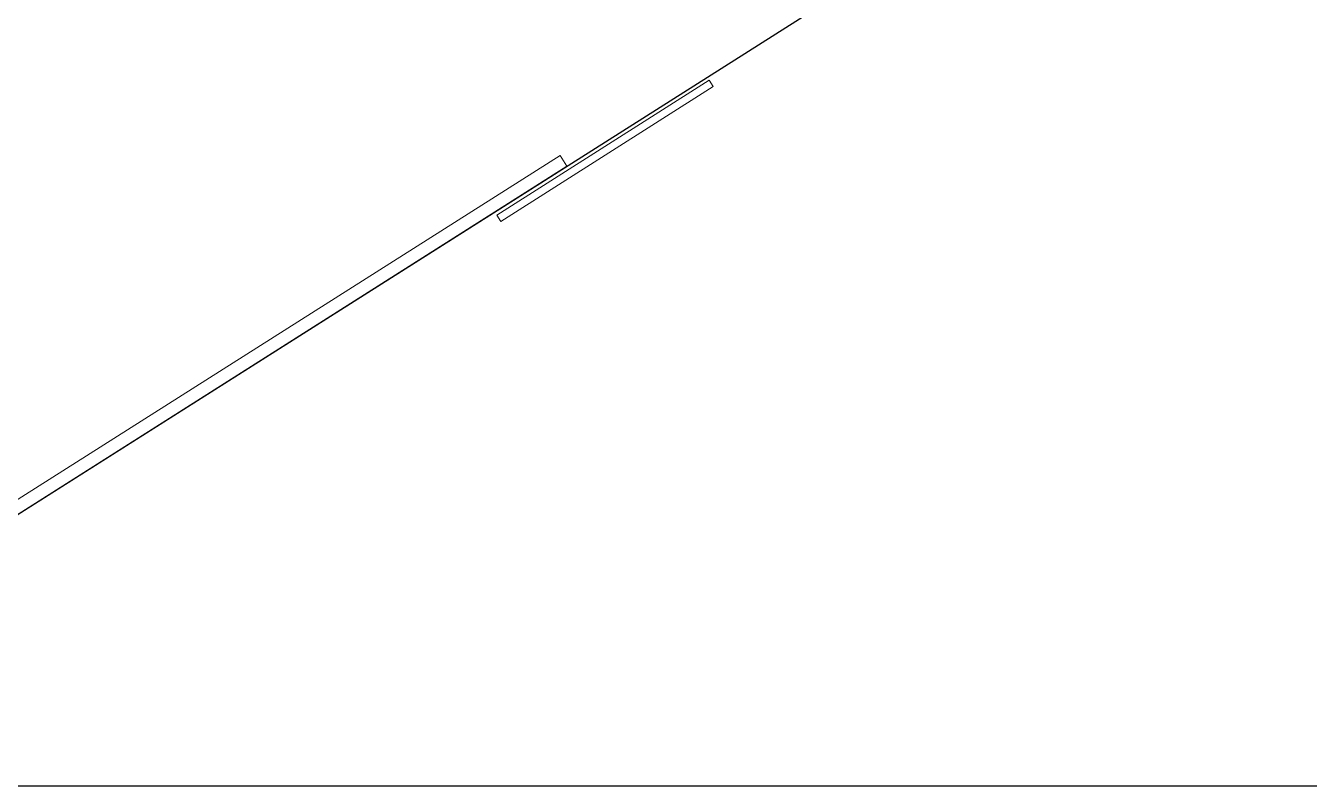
# Model space of a CAD drawing. Header units: millimetres. Extents: x 933584 to 974011, y 4545988 to 4553664.
# Drawn here: x 941188 to 941698, y 4551375 to 4551677 of the extents above; entities that cross this region are included whole.
import ezdxf

# ---------------------------------------------------------------- set-up
doc = ezdxf.new("R2010")
doc.units = ezdxf.units.MM
doc.layers.get('0').update_dxf_attribs({"color": 255})
doc.layers.add('0-HSL-HTC_200', color=1, linetype='Continuous')
doc.layers.add('SFP CAM', color=8, linetype='Continuous', lineweight=9)

# ---------------------------------------------------------------- blocks, each defined once
blk = doc.blocks.new('XCVBXCVBXZ')
at = {"layer": 'SFP CAM', "color": 252}
for p, q in [((934200.19, 4553125.93), (933804.98, 4552875.4)), ((934200.19, 4553125.93), (934202.87, 4553121.71)), ((934202.87, 4553121.71), (933814.32, 4552875.4))]:
    blk.add_line(p, q, dxfattribs=at)
blk.add_lwpolyline([(934261.03, 4553153.25), (934176.57, 4553099.71), (934174.97, 4553102.24), (934259.43, 4553155.78)], close=True, dxfattribs=at)

msp = doc.modelspace()

# ---------------------------------------------------------------- linework, layer by layer
at = {"color": 0}
msp.add_lwpolyline([(940921.5, 4552835.4), (942981.5, 4552835.4), (942981.5, 4551375.4), (940921.5, 4551375.4)], close=True, dxfattribs=at)
at = {"layer": '0-HSL-HTC_200', "color": 8}
msp.add_lwpolyline([(942373.84, 4552835.4), (942373.84, 4551375.4), (941014.32, 4551375.4), (941646.51, 4551776.16), (941893.85, 4551684.96), (941893.85, 4552835.4), (942373.84, 4552835.4)], close=True, dxfattribs=at)

# ---------------------------------------------------------------- block references
msp.add_blockref('XCVBXCVBXZ', (7200, -1500))

doc.saveas('drawing.dxf')
